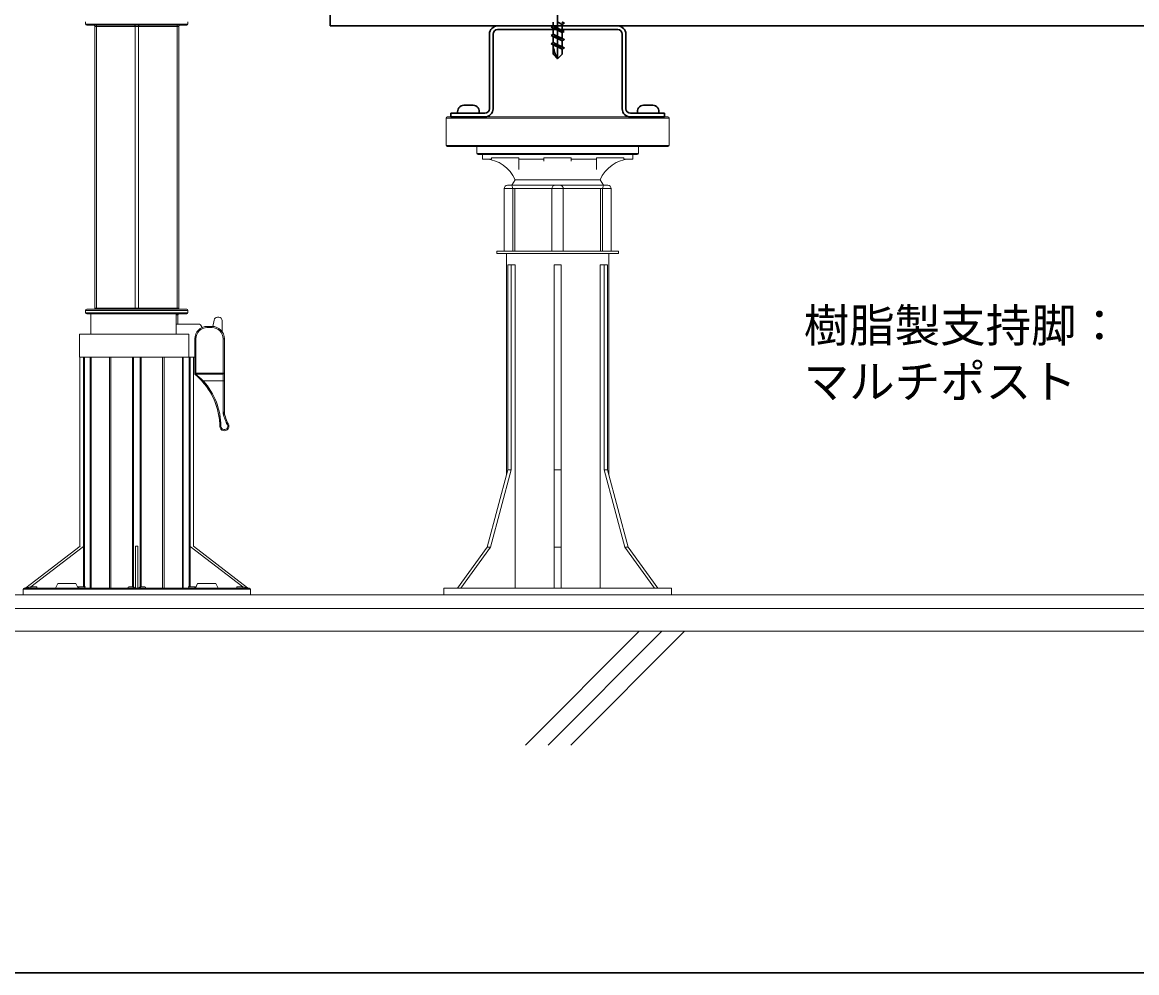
# Model space of a CAD drawing. Units: millimetres, scale not verified. Extents: x -900 to 900, y -600 to 600.
# Drawn here: x 92.2 to 582, y -600 to -182.4 of the extents above; entities that cross this region are included whole.
import ezdxf
from ezdxf.enums import TextEntityAlignment as Align

# ---------------------------------------------------------------- set-up
doc = ezdxf.new("R2010")
doc.units = ezdxf.units.MM
doc.header["$LTSCALE"] = 0.5
for name, color, linetype, lineweight in [('0-F_HATCH', 9, 'Continuous', 18), ('1-0_KUTAI', 3, 'Continuous', 18), ('1-1_BOUSUI', 1, 'Continuous', 18), ('1-4_本体', 7, 'Continuous', 18), ('1-8__0-F_', 4, 'Continuous', 30), ('1-9__1-0_', 4, 'Continuous', 30), ('1-A_MOJI', 7, 'Continuous', 30)]:
    doc.layers.add(name, color=color, linetype=linetype, lineweight=lineweight)
doc.styles.add('ＭＳ ゴシック', font='')
doc.styles.get('ＭＳ ゴシック').set_extended_font_data('MS Gothic')

msp = doc.modelspace()

# ---------------------------------------------------------------- linework, layer by layer
at = {"layer": '0-F_HATCH'}
for p, q in [((313.3195, -500.0006), (363.3195, -450.0006)), ((323.3195, -500.0006), (373.3195, -450.0006)), ((333.3195, -500.0006), (383.3195, -450.0006))]:
    msp.add_line(p, q, dxfattribs=at)
at = {"layer": '1-0_KUTAI'}
msp.add_line((696.0178, -450.0006), (-830.3055, -450.0006), dxfattribs=at)
at = {"layer": '1-1_BOUSUI'}
for p, q in [((696.0178, -434.0006), (-830.3055, -434.0006)), ((696.0178, -440.0006), (-830.3055, -440.0006))]:
    msp.add_line(p, q, dxfattribs=at)
at = {"layer": '1-4_本体'}
for p, q in [((119.9851, -182.2008), (119.9851, -183.2008)), ((119.9851, -183.2008), (164.9851, -183.2008)), ((120.4851, -183.7008), (164.4851, -183.7008)), ((124.7351, -184.2008), (123.9851, -184.2008)), ((123.9851, -308.0006), (123.9851, -184.2008)), ((141.7351, -184.2008), (124.7351, -184.2008)), ((124.7351, -308.0006), (124.7351, -184.2008)), ((143.2351, -184.2008), (141.7351, -184.2008)), ((141.7351, -308.0006), (141.7351, -184.2008)), ((160.2351, -184.2008), (143.2351, -184.2008)), ((143.2351, -308.0006), (143.2351, -184.2008)), ((160.9851, -184.2008), (160.2351, -184.2008)), ((160.2351, -308.0006), (160.2351, -184.2008)), ((160.9851, -308.0006), (160.9851, -184.2008)), ((164.9851, -183.2008), (164.9851, -182.2008)), ((376.4851, -224.5008), (278.4851, -224.5008)), ((278.4851, -224.5008), (278.4851, -236.5008)), ((278.9851, -224.0008), (375.9851, -224.0008)), ((376.4851, -236.5008), (376.4851, -224.5008)), ((278.4851, -236.5008), (376.4851, -236.5008)), ((375.9851, -237.0008), (278.9851, -237.0008)), ((291.9851, -237.0008), (291.9851, -240.0008)), ((291.9851, -240.0008), (362.9851, -240.0008)), ((362.9851, -240.0008), (362.9851, -237.0008)), ((292.4851, -240.5008), (362.4851, -240.5008)), ((294.4851, -240.5008), (294.4851, -242.5008)), ((298.4052, -242.5008), (294.4851, -242.5008)), ((298.4052, -242.5008), (298.4052, -242.0008)), ((298.4052, -242.0008), (310.405, -242.0008)), ((298.4052, -242.5008), (298.4053, -242.4906)), ((298.4053, -242.4976), (298.4053, -242.0008)), ((310.405, -242.5008), (310.405, -242.0008)), ((310.4053, -247.0636), (310.405, -242.4906)), ((310.405, -242.5008), (321.4844, -242.5008)), ((321.4844, -242.5008), (321.4844, -242.0008)), ((321.4845, -242.5008), (321.4845, -242.4905)), ((321.4846, -243.3946), (321.4845, -242.5017)), ((321.4846, -243.3946), (321.4846, -242.0008)), ((333.4844, -242.5008), (344.5641, -242.5008)), ((333.4845, -242.4907), (333.4846, -243.3946)), ((344.5641, -242.0008), (356.5644, -242.0008)), ((344.5641, -242.5008), (344.5641, -242.0008)), ((344.5641, -242.4906), (344.5644, -247.0636)), ((344.5644, -247.0636), (344.5644, -242.0008)), ((356.5644, -242.5008), (356.5644, -242.0008)), ((356.5644, -242.5008), (360.4851, -242.5008)), ((360.4851, -242.5008), (360.4851, -240.5008)), ((305.984, -254.0008), (305.484, -254.0008)), ((305.484, -254.0008), (306.984, -254.0008)), ((305.7351, -254.0008), (308.169, -254.0008)), ((305.984, -254.0008), (307.3851, -254.0008)), ((306.984, -254.0008), (309.169, -254.0008)), ((308.8307, -251.5915), (307.3851, -254.0008)), ((308.8307, -251.5915), (346.1396, -251.5915)), ((309.169, -254.0008), (326.4852, -254.0008)), ((326.4851, -254.0008), (328.4851, -254.0008)), ((328.4851, -254.0008), (345.8013, -254.0008)), ((345.8013, -254.0008), (347.9862, -254.0008)), ((347.5851, -254.0008), (346.1396, -251.5915)), ((349.2351, -254.0008), (346.8013, -254.0008)), ((347.5851, -254.0008), (348.9862, -254.0008)), ((347.9862, -254.0008), (349.4863, -254.0008)), ((349.4863, -254.0008), (348.9862, -254.0008)), ((307.734, -255.5008), (303.984, -255.5008)), ((303.984, -255.5008), (303.984, -283.0006)), ((308.7168, -255.5008), (307.734, -255.5008)), ((307.734, -255.5008), (307.734, -283.0006)), ((308.7168, -255.5008), (308.7168, -283.0006)), ((324.9852, -255.5008), (308.7168, -255.5008)), ((324.9851, -255.5008), (324.9851, -283.0006)), ((329.9851, -255.5008), (324.9851, -255.5008)), ((329.9851, -255.5008), (329.9851, -283.0006)), ((346.2535, -255.5008), (329.9851, -255.5008)), ((347.2362, -255.5008), (346.2535, -255.5008)), ((346.2535, -255.5008), (346.2535, -283.0006)), ((347.2362, -255.5008), (347.2362, -283.0006)), ((350.9863, -255.5008), (347.2362, -255.5008)), ((350.9863, -283.0006), (350.9863, -255.5008)), ((300.7351, -283.0006), (300.7351, -284.0006)), ((300.7351, -283.0006), (304.319, -283.0006)), ((354.2351, -284.0006), (300.7351, -284.0006)), ((327.4851, -283.0006), (304.319, -283.0006)), ((304.9851, -284.0006), (304.9851, -381.2925)), ((350.6513, -283.0006), (327.4851, -283.0006)), ((349.9851, -381.2943), (349.9851, -284.0006)), ((354.2351, -283.0006), (350.6513, -283.0006)), ((354.2351, -284.0006), (354.2351, -283.0006)), ((307.1005, -289.0006), (305.6005, -289.0006)), ((305.6005, -289.0006), (305.6005, -379.0006)), ((308.7927, -289.0006), (307.1005, -289.0006)), ((307.1005, -289.0006), (307.1005, -379.0006)), ((308.7927, -289.0006), (308.7927, -431.0006)), ((328.9846, -289.0006), (325.9846, -289.0006)), ((325.9846, -289.0006), (325.9846, -379.0006)), ((328.9846, -289.0006), (328.9846, -379.0006)), ((346.1771, -289.0006), (347.8692, -289.0006)), ((346.1771, -289.0006), (346.1771, -431.0006)), ((347.8692, -379.0006), (347.8692, -289.0006)), ((349.3693, -289.0006), (347.8692, -289.0006)), ((349.3693, -289.0006), (349.3693, -379.0006)), ((120.4851, -308.5006), (164.4851, -308.5006)), ((123.9851, -308.0006), (124.7351, -308.0006)), ((124.7351, -308.0006), (141.7351, -308.0006)), ((141.7351, -308.0006), (143.2351, -308.0006)), ((143.2351, -308.0006), (160.2351, -308.0006)), ((160.2351, -308.0006), (160.9851, -308.0006)), ((119.9851, -309.0006), (119.9851, -310.0006)), ((119.9851, -309.0006), (164.9851, -309.0006)), ((119.9851, -310.0006), (164.9851, -310.0006)), ((120.4851, -310.5006), (164.4851, -310.5006)), ((122.2851, -310.5006), (122.2851, -319.5006)), ((159.7417, -310.5006), (159.7417, -315.0006)), ((160.5694, -311.0006), (159.7417, -311.0006)), ((160.5694, -311.0006), (160.5713, -311.0006)), ((160.5694, -315.0006), (160.5694, -311.0006)), ((160.5713, -315.0006), (160.5713, -311.0006)), ((164.9851, -310.0006), (164.9851, -309.0006)), ((176.4648, -313.2402), (175.9742, -316.0224)), ((178.4851, -312.0006), (177.942, -312.0006)), ((179.9851, -318.3384), (179.9851, -313.5006)), ((159.7417, -315.0006), (159.7417, -319.5006)), ((169.5591, -315.0006), (159.7417, -315.0006)), ((171.0908, -316.5492), (171.0363, -316.2402)), ((173.4851, -316.0006), (173.4851, -316.5006)), ((173.4851, -316.0006), (175.4851, -316.0006)), ((175.4851, -316.5006), (173.4851, -316.5006)), ((175.4851, -316.5006), (175.4851, -316.0006)), ((117.2851, -319.5006), (117.2851, -329.5006)), ((165.3934, -319.5006), (117.2851, -319.5006)), ((165.3934, -319.5006), (165.3934, -329.5006)), ((167.9851, -321.5006), (168.4851, -321.5006)), ((167.9851, -336.9853), (167.9851, -321.5006)), ((168.4851, -321.5006), (168.4851, -336.5365)), ((180.4851, -321.5006), (180.9851, -321.5006)), ((180.4851, -336.5365), (180.4851, -321.5006)), ((180.9851, -321.5006), (180.9851, -328.5006)), ((180.9851, -321.5006), (180.9851, -336.5365)), ((165.3934, -329.5006), (117.2851, -329.5006)), ((117.5026, -329.5006), (117.5026, -412.6537)), ((119.0026, -412.762), (119.0026, -329.5006)), ((119.4856, -329.5006), (119.4856, -430.5006)), ((122.0288, -329.5006), (122.0288, -431.0006)), ((122.4171, -329.5006), (122.4171, -431.0006)), ((130.4505, -329.5006), (130.4505, -431.0006)), ((131.123, -329.5006), (131.123, -431.0006)), ((140.6145, -329.5006), (140.6145, -430.5006)), ((140.9851, -412.762), (140.9851, -329.5006)), ((143.9851, -412.762), (143.9851, -329.5006)), ((144.3557, -329.5006), (144.3557, -430.5006)), ((153.8473, -329.5006), (153.8473, -431.0006)), ((154.5197, -329.5006), (154.5197, -431.0006)), ((162.5532, -329.5006), (162.5532, -431.0006)), ((162.9414, -329.5006), (162.9414, -431.0006)), ((165.3934, -329.5006), (167.9851, -329.5006)), ((165.4847, -329.5006), (165.4847, -430.5006)), ((165.9676, -412.762), (165.9676, -329.5006)), ((167.4676, -412.6537), (167.4676, -329.5006)), ((167.9851, -336.5006), (167.9851, -329.5006)), ((167.9851, -336.9853), (167.9858, -336.9842)), ((167.9851, -337.0006), (167.9851, -336.9853)), ((168.2071, -336.8146), (168.4851, -336.5365)), ((168.2071, -336.8146), (168.2071, -337.0314)), ((180.4851, -337.0314), (168.2071, -337.0314)), ((168.4851, -336.5365), (180.4851, -336.5365)), ((180.4851, -336.5365), (180.9851, -336.5365)), ((180.4851, -336.5365), (180.4851, -337.0314)), ((180.4851, -340.0006), (180.4851, -337.0314)), ((180.9851, -336.5365), (180.9851, -340.0006)), ((171.4484, -340.3321), (171.8228, -340.0006)), ((180.4851, -340.0006), (171.8228, -340.0006)), ((180.4851, -340.0006), (180.9851, -340.0006)), ((180.4851, -354.3671), (180.4851, -340.0006)), ((180.9851, -340.0006), (180.9851, -353.5623)), ((305.6005, -379.0006), (296.4713, -413.0006)), ((307.1005, -379.0006), (297.9712, -413.0006)), ((307.1005, -379.0006), (305.6005, -379.0006)), ((325.9846, -379.0006), (325.9844, -413.0006)), ((328.9846, -379.0006), (325.9846, -379.0006)), ((328.9846, -379.0006), (328.9844, -413.0006)), ((356.9983, -413.0006), (347.8692, -379.0006)), ((349.3693, -379.0006), (347.8692, -379.0006)), ((349.3693, -379.0006), (358.4983, -413.0006)), ((93.7703, -430.8971), (117.5884, -412.5878)), ((119.0026, -412.762), (95.9268, -430.5006)), ((119.0026, -412.762), (119.0026, -430.5006)), ((140.9851, -430.5006), (140.9851, -412.762)), ((141.9851, -412.5878), (141.9851, -430.8971)), ((142.9851, -430.8971), (142.9851, -412.5878)), ((143.9851, -412.762), (143.9851, -430.5006)), ((165.9676, -412.762), (165.9676, -430.5006)), ((189.0434, -430.5006), (165.9676, -412.762)), ((167.3818, -412.5878), (191.1999, -430.8971)), ((296.4713, -413.0006), (283.4724, -431.0006)), ((297.9712, -413.0006), (284.9723, -431.0006)), ((297.9712, -413.0006), (296.4713, -413.0006)), ((325.9844, -413.0006), (325.9841, -431.0006)), ((328.9844, -413.0006), (325.9844, -413.0006)), ((328.9844, -413.0006), (328.9841, -431.0006)), ((369.9969, -431.0006), (356.9983, -413.0006)), ((358.4983, -413.0006), (356.9983, -413.0006)), ((358.4983, -413.0006), (371.4969, -431.0006)), ((92.9851, -431.0006), (142.4851, -431.0006)), ((95.9268, -430.5006), (95.9268, -431.0006)), ((97.6902, -431.0006), (97.5562, -431.0006)), ((98.5562, -430.5006), (98.5562, -431.0006)), ((107.726, -429.0006), (106.726, -431.0006)), ((115.726, -429.0006), (107.726, -429.0006)), ((116.726, -431.0006), (115.726, -429.0006)), ((116.9851, -430.5006), (116.9851, -431.0006)), ((119.6725, -430.5006), (119.6725, -431.0006)), ((138.951, -430.5006), (138.9851, -430.5006)), ((138.9851, -430.5006), (140.9851, -430.5006)), ((141.4374, -431.0006), (141.2489, -431.0006)), ((142.4851, -431.0006), (191.9851, -431.0006)), ((143.7213, -431.0006), (143.5329, -431.0006)), ((143.9851, -430.5006), (145.9851, -430.5006)), ((145.9851, -430.5006), (146.0192, -430.5006)), ((165.0389, -430.5006), (165.2977, -430.5006)), ((165.2977, -430.5006), (165.2977, -431.0006)), ((165.2977, -430.5006), (167.9851, -430.5006)), ((167.9851, -430.5006), (167.9851, -431.0006)), ((167.9851, -430.5006), (168.4943, -430.5006)), ((169.2443, -429.0006), (168.2443, -431.0006)), ((177.2443, -429.0006), (169.2443, -429.0006)), ((178.2443, -431.0006), (177.2443, -429.0006)), ((186.414, -430.5006), (186.414, -431.0006)), ((186.414, -430.5006), (189.0434, -430.5006)), ((187.414, -431.0006), (187.2801, -431.0006)), ((189.0434, -430.5006), (189.0434, -431.0006)), ((189.0434, -430.5006), (191.1999, -430.8971)), ((377.4851, -431.0006), (277.4851, -431.0006)), ((277.4851, -431.0006), (277.4851, -434.0006)), ((377.4851, -434.0006), (377.4851, -431.0006)), ((92.4851, -431.5006), (92.4851, -434.0006)), ((192.4851, -431.5006), (92.4851, -431.5006)), ((192.4851, -434.0006), (92.4851, -434.0006)), ((192.4851, -434.0006), (192.4851, -431.5006)), ((377.4851, -434.0006), (277.4851, -434.0006))]:
    msp.add_line(p, q, dxfattribs=at)
for points in [[(333.4844, -242.5008), (333.4844, -242.0008), (321.4844, -242.0008)], [(328.9846, -289.0006), (328.9847, -289.0006), (328.9847, -431.0006)], [(93.7703, -430.8971), (95.9268, -430.5006), (98.5562, -430.5006)], [(116.476, -430.5006), (116.9851, -430.5006), (119.6725, -430.5006), (119.9313, -430.5006)]]:
    msp.add_lwpolyline(points, dxfattribs=at)
for centre, radius, start, end in [((120.4851, -183.2008), 0.5, 180, 270), ((123.4851, -184.2008), 0.5, 0, 90), ((161.4851, -184.2008), 0.5, 90, 180), ((164.4851, -183.2008), 0.5, 270, 0), ((278.9851, -224.5008), 0.5, 90, 180), ((375.9851, -224.5008), 0.5, 0, 90), ((278.9851, -236.5008), 0.5, 180, 270), ((292.4851, -240.0008), 0.5, 180, 270), ((362.4851, -240.0008), 0.5, 270, 0), ((375.9851, -236.5008), 0.5, 270, 0), ((295.0394, -257.4906), 15, 23.15819, 87.88245), ((359.9309, -257.4906), 15, 92.11755, 156.84181), ((305.484, -255.5008), 1.5, 90, 180), ((326.4851, -255.5008), 1.5, 90, 180), ((328.4851, -255.5008), 1.5, 0, 90), ((349.4863, -255.5008), 1.5, 0, 90), ((120.4851, -309.0006), 0.5, 90, 180), ((123.4851, -308.0006), 0.5, 270, 0), ((161.4851, -308.0006), 0.5, 180, 270), ((164.4851, -309.0006), 0.5, 0, 90), ((120.4851, -310.0006), 0.5, 180, 270), ((161.0713, -311.0006), 0.5, 90, 180), ((164.4851, -310.0006), 0.5, 270, 0), ((177.942, -313.5006), 1.5, 90, 170), ((178.4851, -313.5006), 1.5, 0, 90), ((173.4851, -321.5006), 5.5, 90, 180), ((173.4851, -321.5006), 5, 90, 180), ((169.5591, -316.5006), 1.5, 10, 90), ((175.4851, -321.5006), 5.5, 0, 90), ((175.4851, -321.5006), 5, 0, 90), ((148.9859, -360.2177), 30, 41.51782, 50.70546), ((167.3005, -335.8606), 1.316, 301.37971, 313.5431), ((151.6701, -360.8547), 29.0004, 45.97992, 55.23343), ((148.9859, -360.2177), 30, 0.41447, 46.37746), ((148.9859, -360.2177), 30, 0.41447, 41.51782), ((148.9859, -360.2177), 30.5, 0.44038, 41.51782), ((150.3015, -335.0559), 35.8325, 327.38932, 328.90429), ((168.6143, -367.9008), 18.0021, 45.61054, 48.74487), ((228.9851, -340.2958), 50.5, 196.17897, 201.45683), ((185.9851, -353.5623), 5, 180, 197.14621), ((228.9851, -340.2958), 50, 197.14621, 200.76899), ((180.9817, -359.8837), 2, 183.35107, 35.75554), ((180.9817, -359.8837), 1.5, 183.80347, 48.01515), ((182.1885, -357.514), 1.2711, 260.78974, 289.11167), ((184.9369, -359.3455), 3.0076, 153.97571, 168.94426), ((185.0393, -356.9621), 3, 200.76899, 215.75554), ((92.9851, -431.5006), 0.5, 90, 180), ((138.9851, -431.0006), 0.5, 90, 180), ((140.4851, -430.5006), 0.5, 270, 0), ((144.4851, -430.5006), 0.5, 180, 270), ((145.9851, -431.0006), 0.5, 0, 90), ((191.9851, -431.5006), 0.5, 0, 90)]:
    msp.add_arc(centre, radius, start, end, dxfattribs=at)
for centre, major_axis, ratio, start_param, end_param in [((124.4851, -184.2008), (0, 0.5), 0.5, 4.71238898, 6.28318531), ((141.4851, -184.2008), (0, 0.5), 0.5, 4.71238898, 6.28318531), ((143.4851, -184.2008), (0, 0.5), 0.5, 0, 1.57079633), ((160.4851, -184.2008), (0, 0.5), 0.5, 6.28318531, 7.85398163), ((306.984, -255.5008), (0, -1.5), 0.500007, 1.57079633, 3.14159265), ((347.9862, -255.5008), (0, 1.5), 0.500019, 0, 1.57079633), ((124.4851, -308.0006), (0, 0.5), 0.5, 3.14159265, 4.71238898), ((141.4851, -308.0006), (0, -0.5), 0.5, 0, 1.57079633), ((143.4851, -308.0006), (0, -0.5), 0.5, 4.71238898, 6.28318531), ((160.4851, -308.0006), (0, -0.5), 0.5, 4.71238898, 6.28318531), ((161.0676, -311.0006), (0, -0.5), 0.996382, 3.14159265, 4.71238898), ((168.2071, -336.5365), (-0.3151, -0.3882), 0.974761, 0.22814246, 0.69435517), ((180.4851, -336.5365), (0.5, 0), 0.989743, 4.71238898, 6.28318531), ((142.4851, -411.5006), (1.5, 0), 0.768714, 4.37255207, 5.05222589), ((141.9851, -430.5006), (-1, 0), 0.396411, 6.28318531, 7.85398163), ((142.9851, -430.5006), (-1, 0), 0.396411, 1.57079633, 3.14159265)]:
    msp.add_ellipse(centre, major_axis=major_axis, ratio=ratio, start_param=start_param, end_param=end_param, dxfattribs=at)
at = {"layer": '1-8__0-F_'}
msp.add_line((696.0178, -184.0006), (227.4851, -184.0006), dxfattribs=at)
msp.add_line((696.0178, -184.0006), (227.4851, -184.0006), dxfattribs=at)
msp.add_lwpolyline([(527.4851, -144.0006), (227.4851, -144.0006), (227.4851, -184.0006)], dxfattribs=at)
at = {"layer": '1-9__1-0_'}
for p, q in [((327.4851, -178.8722), (327.4851, -198.4007)), ((301.0852, -184.0006), (353.8851, -184.0006)), ((301.0852, -185.6008), (353.8851, -185.6008)), ((324.576, -184.5652), (325.4851, -184.0141)), ((324.576, -184.5652), (330.3942, -186.3834)), ((329.4852, -186.9345), (324.576, -184.5652)), ((325.4851, -184.0141), (325.4851, -182.4007)), ((325.4851, -184.0141), (330.3942, -186.3834)), ((325.4851, -187.6504), (325.4851, -185.0236)), ((329.2862, -182.4007), (330.3942, -182.747)), ((329.4852, -185.9222), (329.4852, -183.2981)), ((297.4851, -187.6008), (297.4851, -220.4006)), ((299.0851, -187.6008), (299.0851, -220.4006)), ((324.576, -188.2016), (330.3942, -190.0198)), ((325.4851, -191.2868), (325.4851, -188.66)), ((330.3942, -186.3834), (329.4852, -186.9345)), ((329.4852, -189.5586), (329.4852, -186.9345)), ((329.4852, -193.195), (329.4852, -190.5709)), ((355.8852, -187.6008), (355.8852, -220.4006)), ((357.4852, -187.6008), (357.4852, -220.4006)), ((324.576, -191.838), (330.3942, -193.6562)), ((325.4851, -192.2768), (325.4851, -196.4007)), ((329.4852, -194.2073), (329.4852, -196.4007)), ((325.4851, -196.4007), (327.4851, -198.4007)), ((329.4852, -196.4007), (327.4851, -198.4007)), ((286.24, -218.8721), (290.3114, -218.8721)), ((365.2399, -218.8721), (369.3114, -218.8721)), ((280.4851, -222.4006), (295.4852, -222.4006)), ((280.4851, -222.4006), (280.4851, -224.0008)), ((280.4851, -224.0008), (295.4852, -224.0008)), ((283.6507, -222.4006), (292.9006, -222.4006)), ((359.4851, -222.4006), (374.4852, -222.4006)), ((359.4851, -224.0008), (374.4852, -224.0008)), ((362.6507, -222.4006), (371.9006, -222.4006)), ((374.4852, -222.4006), (374.4852, -224.0008))]:
    msp.add_line(p, q, dxfattribs=at)
msp.add_lwpolyline([(329.6768, -182.4007), (330.3942, -182.747), (329.4852, -183.2981), (327.6258, -182.4007)], dxfattribs=at)
for points in [[(324.576, -188.2016), (325.4851, -187.6504), (330.3942, -190.0198), (329.4852, -190.5709)], [(324.576, -191.838), (325.4851, -191.2868), (330.3942, -193.6562), (329.4852, -194.2073)]]:
    msp.add_lwpolyline(points, close=True, dxfattribs=at)
for centre, radius, start, end in [((301.0852, -187.6008), 3.6, 90, 180), ((301.0852, -187.6008), 2, 90, 180), ((353.8851, -187.6008), 3.6, 0, 90), ((353.8851, -187.6008), 2, 0, 90), ((340.1575, -190.869), 14.7417, 185.55608, 210.72475), ((286.24, -221.5864), 2.7143, 89.99998, 197.4576), ((290.3114, -221.5864), 2.7143, 342.54239, 89.99998), ((295.4852, -220.4006), 2, 270, 0), ((295.4852, -220.4006), 3.6, 270, 0), ((359.4851, -220.4006), 3.6, 180, 270), ((359.4851, -220.4006), 2, 180, 270), ((365.2399, -221.5864), 2.7143, 89.99998, 197.4576), ((369.3114, -221.5864), 2.7143, 342.54239, 89.99998)]:
    msp.add_arc(centre, radius, start, end, dxfattribs=at)
at = {"layer": '1-A_MOJI', "color": 4}
msp.add_lwpolyline([(-900, -600), (900, -600), (900, 600), (-900, 600)], close=True, dxfattribs=at)

# ---------------------------------------------------------------- texts
at = {"layer": '1-A_MOJI', "style": 'ＭＳ ゴシック'}
for s, p in [('樹脂製支持脚：', (435.6321, -327.3104)), ('マルチポスト', (435.6321, -351.9714))]:
    msp.add_text(s, height=14.66, dxfattribs=at).set_placement(p, align=Align.BOTTOM_LEFT)

doc.saveas('drawing.dxf')
